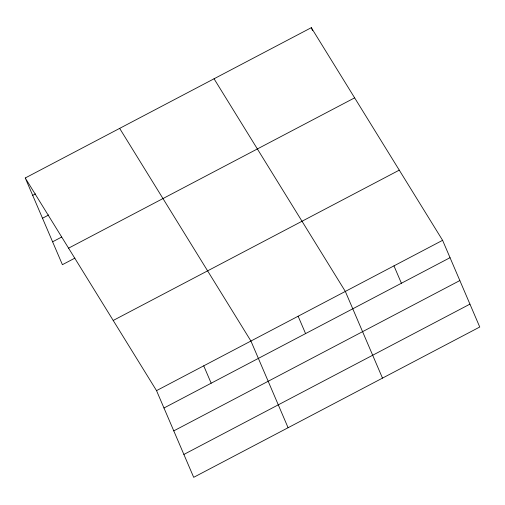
<?xml version="1.0" encoding="UTF-8"?>
<svg xmlns="http://www.w3.org/2000/svg" width="505" height="505" viewBox="0 0 505 505"><rect width="100%" height="100%" fill="white"/><g stroke="black" fill="none" stroke-linecap="round" stroke-linejoin="round"><path stroke-width="0.76" d="M25.25 177.987L311.314 27.674L442.595 240.317L479.75 327.013L193.686 477.326L156.531 390.636L25.25 177.987L62.405 264.683L74.904 258.118M32.692 195.359L35.47 193.901M42.502 218.236L48.745 214.953M52.602 241.807L61.623 237.066M68.573 248.163L354.636 97.844M113.208 320.46L399.272 170.141M156.531 390.636L442.595 240.317M163.974 408.002L450.037 257.683M173.777 430.879L459.84 280.559M183.883 454.449L469.947 304.13M214.051 78.78L345.332 291.423L382.487 378.119M119.653 128.384L250.928 341.026L288.09 427.722M311.314 27.674L312.551 30.565M393.963 265.87L401.406 283.236M298.133 316.225L305.575 333.597M203.73 365.828L211.172 383.2"/></g></svg>
